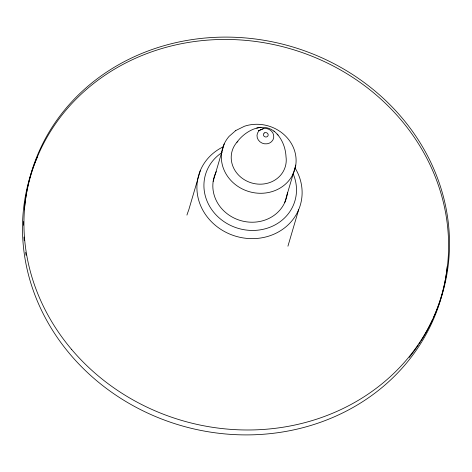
<?xml version="1.0" encoding="UTF-8"?>
<svg xmlns="http://www.w3.org/2000/svg" width="472" height="472" viewBox="0 0 472 472"><rect width="100%" height="100%" fill="white"/><g stroke="black" fill="none" stroke-linecap="round" stroke-linejoin="round"><path stroke-width="0.71" d="M200.358 170.463L188.588 210.471A52.97 48.162 16.4 0 0 186.936 215.084M213.155 181.407L224.212 143.901M284.728 202.594L295.779 165.088M287.932 246.177L298.676 209.68M273.931 131.045C281.548 137.258 285.566 147.134 286.02 156.798A27.712 25.199 16.4 0 1 251.564 182.935A27.712 25.199 16.4 0 1 236.915 142.261C244.891 131.157 262.184 121.428 274.515 131.605M236.915 142.261L237.888 141.417M263.523 128.567L259.305 130.602L258.508 130.537L259.399 130.526M261.034 127.228L256.709 128.083M277.147 134.172L278.073 135.069M447.185 266.391A214.276 194.824 16.4 0 1 186.121 426.995A214.276 194.824 16.4 0 1 37.288 157.147M293.047 173.572A46.616 42.386 16.4 0 1 271.43 226.654A46.616 42.386 16.4 0 1 211.072 208.648A46.616 42.386 16.4 0 1 222.17 152.421M295.088 168.014A52.97 48.162 16.4 0 1 275.796 233.339A52.97 48.162 16.4 0 1 203.945 212.129A52.97 48.162 16.4 0 1 223.238 146.804M287.43 192.665A37.642 34.226 16.4 0 1 240.484 220.53A37.642 34.226 16.4 0 1 216.3 171.607M24.314 209.875A213.963 194.547 16.4 0 1 284.817 47.241A213.963 194.547 16.4 0 1 433.237 318.122M432.641 319.438A213.963 194.547 16.4 0 1 421.171 340.69M420.381 341.929A213.963 194.547 16.4 0 1 419.171 343.781M418.357 345.008A213.963 194.547 16.4 0 1 409.242 357.422M26.09 255.311A213.963 194.547 16.4 0 1 25.636 252.408M24.273 240.702A213.963 194.547 16.4 0 1 24.001 237.015M23.635 225.221A213.963 194.547 16.4 0 1 23.677 221.545M235.764 130.543L229.103 136.349A37.642 34.226 16.4 0 0 247.434 191.095A37.642 34.226 16.4 0 0 296.074 159.099A37.642 34.226 16.4 0 0 244.472 126.242L235.764 130.543M260.284 129.753L258.733 131.104A8.461 7.688 16.4 0 0 262.166 143.14A8.461 7.688 16.4 0 0 273.713 137.564A8.461 7.688 16.4 0 0 264.302 128.413L260.284 129.753M264.326 132.968L263.883 133.358A2.419 2.195 16.4 0 0 265.264 136.927A2.419 2.195 16.4 0 0 268.131 134.431A2.419 2.195 16.4 0 0 264.326 132.968M71.691 349.534A214.276 194.824 16.4 0 0 435.567 312.859A214.276 194.824 16.4 0 0 202.913 38.244A214.276 194.824 16.4 0 0 71.691 349.534"/></g></svg>
